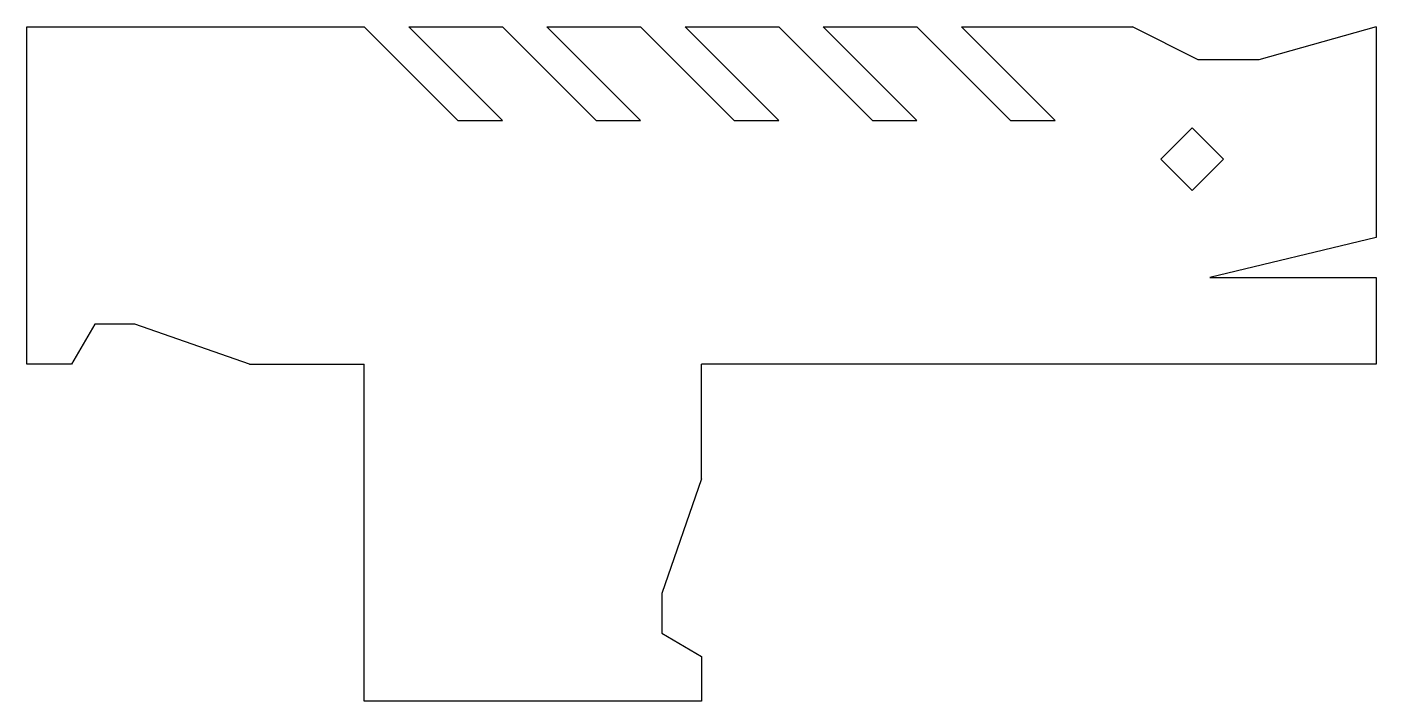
# Model space of a CAD drawing. Extents: x 0 to 50.8, y 0 to 25.4.
import ezdxf

# ---------------------------------------------------------------- set-up
doc = ezdxf.new("R2010")
doc.units = 0
doc.layers.add('LAYER_2', color=1, linetype='Continuous')

msp = doc.modelspace()

# ---------------------------------------------------------------- linework, layer by layer
at = {"layer": 'LAYER_2', "color": 7}
for p, q in [((0, 12.7), (0, 25.4)), ((0, 25.4), (12.7, 25.4)), ((12.7, 25.4), (16.227778, 21.872222)), ((17.903472, 21.872222), (14.375694, 25.4)), ((14.375694, 25.4), (17.903472, 25.4)), ((17.903472, 25.4), (21.43125, 21.872222)), ((23.106944, 21.872222), (19.579167, 25.4)), ((19.579167, 25.4), (23.106944, 25.4)), ((23.106944, 25.4), (26.634722, 21.872222)), ((28.310417, 21.872222), (24.782639, 25.4)), ((24.782639, 25.4), (28.310417, 25.4)), ((28.310417, 25.4), (31.838194, 21.872222)), ((33.513889, 21.872222), (29.986111, 25.4)), ((29.986111, 25.4), (33.513889, 25.4)), ((33.513889, 25.4), (37.041667, 21.872222)), ((38.717361, 21.872222), (35.189583, 25.4)), ((35.189583, 25.4), (41.627778, 25.4)), ((44.097222, 24.165278), (41.627778, 25.4)), ((50.8, 25.4), (46.390278, 24.165278)), ((50.8, 25.4), (50.8, 17.4625)), ((46.390278, 24.165278), (44.097222, 24.165278)), ((16.227778, 21.872222), (17.903472, 21.872222)), ((21.43125, 21.872222), (23.106944, 21.872222)), ((26.634722, 21.872222), (28.310417, 21.872222)), ((31.838194, 21.872222), (33.513889, 21.872222)), ((37.041667, 21.872222), (38.717361, 21.872222)), ((43.876736, 21.601954), (42.691968, 20.417014)), ((45.061504, 20.417014), (43.876736, 21.601954)), ((42.691968, 20.417014), (43.876736, 19.232246)), ((43.876736, 19.232246), (45.061504, 20.417014)), ((50.8, 17.4625), (44.538194, 15.963194)), ((44.538194, 15.963194), (50.8, 15.963194)), ((50.8, 15.963194), (50.8, 12.7)), ((2.557639, 14.199306), (1.675694, 12.7)), ((4.056944, 14.199306), (2.557639, 14.199306)), ((8.378472, 12.7), (4.056944, 14.199306)), ((1.675694, 12.7), (0, 12.7)), ((8.378472, 12.7), (12.7, 12.7)), ((12.7, 0), (12.7, 12.7)), ((25.4, 8.378472), (25.4, 12.7)), ((50.8, 12.7), (25.4, 12.7)), ((25.4, 8.378472), (23.900694, 4.056944)), ((23.900694, 4.056944), (23.900694, 2.557639)), ((23.900694, 2.557639), (25.4, 1.675694)), ((25.4, 1.675694), (25.4, 0)), ((25.4, 0), (12.7, 0))]:
    msp.add_line(p, q, dxfattribs=at)

doc.saveas('drawing.dxf')
